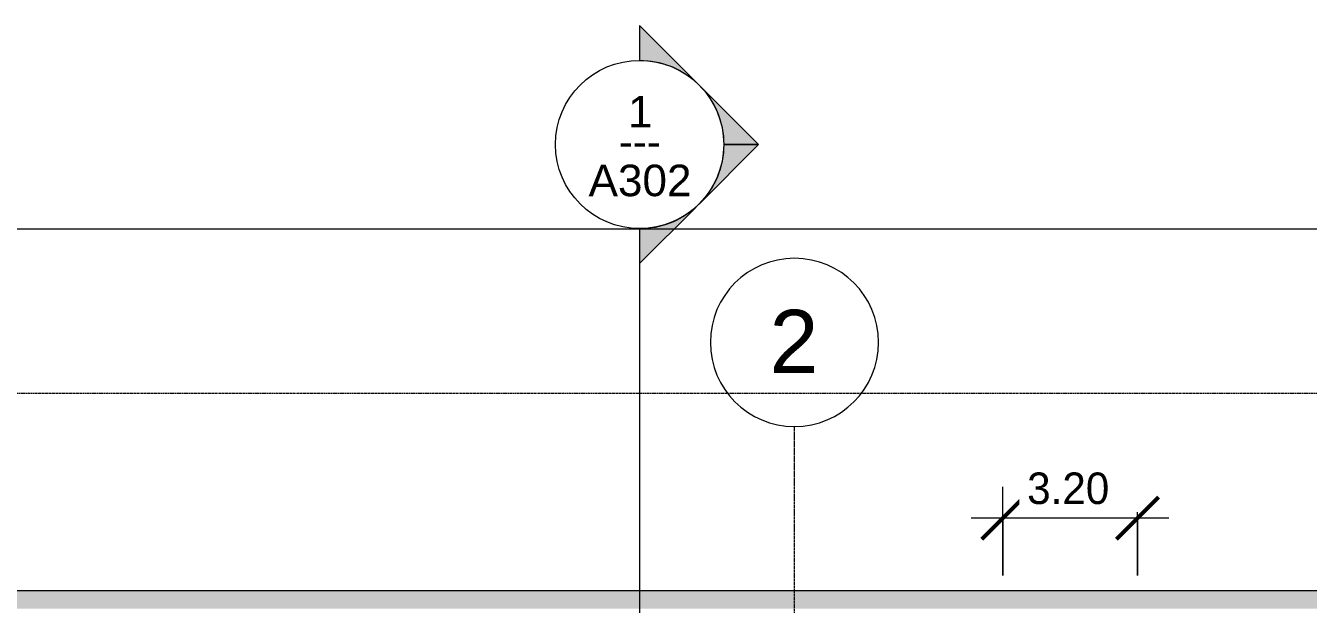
# Model space of a CAD drawing. Header units: inches. Extents: x 1750 to 7619, y -360 to 620.
# Drawn here: x 2935 to 3300.9, y 419.7 to 584.9 of the extents above; entities that cross this region are included whole.
import ezdxf

# ---------------------------------------------------------------- set-up
doc = ezdxf.new("R2010")
doc.units = ezdxf.units.IN
doc.header["$MEASUREMENT"] = 0
doc.linetypes.add('Aligning Line 1_8_', pattern=[0.25, 0.125, -0.125])
doc.linetypes.add('Grid Line 1_2_', pattern=[0.875, 0.5, -0.125, 0.125, -0.125])
for name, color, linetype, lineweight in [('0-1', 7, 'Continuous', 5), ('A-ANNO-DIMS', 211, 'Continuous', 9), ('A-ANNO-DIMS-96', 211, 'Continuous', 9), ('A-WALL', 113, 'Continuous', 13), ('G-ANNO-SYMB', 111, 'Aligning Line 1_8_', 9), ('G-ANNO-SYMB-1', 191, 'Aligning Line 1_8_', 9), ('G-ANNO-SYMB-2', 147, 'Aligning Line 1_8_', 9), ('G-ANNO-SYMB-3', 111, 'Continuous', 9), ('S-GRID-1', 1, 'Grid Line 1_2_', 9), ('S-GRID-IDEN', 1, 'Continuous', 9)]:
    doc.layers.add(name, color=color, linetype=linetype, lineweight=lineweight)
doc.styles.add('Arial', font='arial.ttf', dxfattribs={"height": 9})
doc.styles.add('Arial_1', font='arial.ttf', dxfattribs={"height": 18})
doc.styles.add('Century Gothic', font='ufonts.com_century-gothic.ttf', dxfattribs={"height": 9})
doc.dimstyles.new('OD___00_FT_', dxfattribs={"dimscale": 12, "dimtxt": 9.397514, "dimasz": 1, "dimexe": 0.75, "dimexo": 0.5, "dimgap": 0.125, "dimtad": 1, "dimlfac": 0.083333, "dimrnd": 0.01, "dimzin": 0, "dimdsep": 46, "dimtxsty": 'Century Gothic', "dimblk1": 'OBLIQUE', "dimblk2": 'OBLIQUE', "dimsah": 1, "dimcen": 0.09, "dimdle": 0.75, "dimazin": 0, "dimtfac": 1, "dimtdec": 4, "dimtix": 1, "dimtmove": 0, "dimatfit": 3, "dimfxl": 1, "dimtvp": 1, "dimtfill": 1, "dimtolj": 1, "dimtzin": 0, "dimarcsym": 2})

# ---------------------------------------------------------------- blocks, each defined once
blk = doc.blocks.new('CTR - 2nd Phase_rvt-1-BUILDING ELEVATION - EAST')
at = {"layer": 'G-ANNO-SYMB-1'}
blk.add_line((1910.93, 526.95), (4072.04, 526.95), dxfattribs=at)
blk = doc.blocks.new('CTR - 1st Phase - Common Walls_rvt-1-BUILDING ELEVATION - EAST')
at = {"layer": 'G-ANNO-SYMB-2'}
for p, q in [((1910.93, 526.95), (4072.04, 526.95)), ((1910.93, 526.95), (4072.04, 526.95)), ((1910.96, 526.95), (4071.96, 526.95)), ((1910.93, 480), (4072.04, 480))]:
    blk.add_line(p, q, dxfattribs=at)
blk = doc.blocks.new('CTR - 1st Phase -Stairs _ Elevators_rvt-1-BUILDING ELEVATION - EAST')
at = {"layer": 'G-ANNO-SYMB-2'}
blk.add_line((1910.96, 526.95), (4071.96, 526.95), dxfattribs=at)
blk = doc.blocks.new('Basic Wall _ EXT - FIBER CEMENT - SMALL - ___-2145929-BUILDING ELEVATION - EAST')
at = {"layer": 'A-WALL'}
blk.add_hatch(color=256, dxfattribs=at).paths.add_polyline_path([(2067.11, 418.54), (3867.29, 418.54), (3867.29, 423.66), (2061.36, 423.66), (2061.36, 418.54), (2062.89, 418.54)], flags=0)
blk.add_line((2061.36, 423.66), (3867.29, 423.66), dxfattribs=at)
blk = doc.blocks.new('Grid - Grid Head - Circle-50561-BUILDING ELEVATION - EAST')
at = {"layer": 'S-GRID-IDEN'}
for start, end in [(0, 180), (180, 360)]:
    blk.add_arc((3481.32, 494.5), 24, start, end, dxfattribs=at)
blk = doc.blocks.new('Section - Section Head - Filled-22785-BUILDING ELEVATION - EAST')
at = {"layer": 'G-ANNO-SYMB-3'}
h = blk.add_hatch(color=256, dxfattribs=at)
edge = h.paths.add_edge_path(flags=0)
edge.add_line((2563.93, -108.54), (2547.82, -92.44))
edge.add_line((2547.82, -92.44), (2547.82, -102.35))
edge.add_arc((2547.82, -126.38), 24.03, 47.9216, 90, ccw=False)
h = blk.add_hatch(color=256, dxfattribs=at)
edge = h.paths.add_edge_path(flags=0)
edge.add_arc((2547.82, -126.38), 24, 0, 45, ccw=False)
edge.add_line((2571.82, -126.38), (2581.76, -126.38))
edge.add_line((2581.76, -126.38), (2564.79, -109.41))
h = blk.add_hatch(color=256, dxfattribs=at)
edge = h.paths.add_edge_path(flags=0)
edge.add_line((2564.79, -143.35), (2581.76, -126.38))
edge.add_line((2581.76, -126.38), (2571.82, -126.38))
edge.add_arc((2547.82, -126.38), 24, 315, 360, ccw=False)
h = blk.add_hatch(color=256, dxfattribs=at)
edge = h.paths.add_edge_path(flags=0)
edge.add_arc((2547.82, -126.38), 24.03, 270, 312.0784, ccw=False)
edge.add_line((2547.82, -150.41), (2547.82, -160.32))
edge.add_line((2547.82, -160.32), (2563.93, -144.22))
for p, q in [((2547.82, -102.35), (2547.82, -92.44)), ((2547.82, -92.44), (2563.93, -108.54)), ((2564.79, -109.41), (2581.76, -126.38)), ((2581.76, -126.38), (2564.79, -143.35)), ((2571.82, -126.38), (2581.76, -126.38)), ((2581.76, -126.38), (2571.82, -126.38)), ((2563.93, -144.22), (2547.82, -160.32)), ((2547.82, -160.32), (2547.82, -150.41))]:
    blk.add_line(p, q, dxfattribs=at)
for centre, radius, start, end in [((2547.82, -126.41), 24, 90, 270), ((2547.82, -126.38), 24.03, 47.9216, 90), ((2547.82, -126.41), 24, 270, 90), ((2547.82, -126.38), 24, 360, 45), ((2547.82, -126.38), 24, 315, 360), ((2547.82, -126.38), 24.03, 270, 312.0784)]:
    blk.add_arc(centre, radius, start, end, dxfattribs=at)
blk = doc.blocks.new('DIMBLOCK5-BUILDING ELEVATION - EAST')
at = {"layer": 'A-ANNO-DIMS-96'}
for p, q in [((3213.74, 428), (3213.74, 453.33)), ((3252.14, 428), (3252.14, 453.33)), ((3261.14, 444.33), (3204.74, 444.33)), ((3213.74, 444.33), (3213.74, 428)), ((3252.14, 444.33), (3252.14, 428))]:
    blk.add_line(p, q, dxfattribs=at)
at = {"layer": 'A-ANNO-DIMS-96', "lineweight": 50}
for p, q in [((3213.74, 444.33), (3219.74, 450.33)), ((3252.14, 444.33), (3258.14, 450.33)), ((3213.74, 444.33), (3207.74, 438.33)), ((3252.14, 444.33), (3246.14, 438.33))]:
    blk.add_line(p, q, dxfattribs=at)
at = {"layer": 'A-ANNO-DIMS-96', "color": 0, "insert": (3220.7, 457.37), "char_height": 9, "width": 29.356, "attachment_point": 1, "line_spacing_factor": 0.984502, "style": 'Century Gothic', "bg_fill": 3, "box_fill_scale": 1.25, "bg_fill_color": 256, "bg_fill_true_color": 13158600, "bg_fill_transparency": 0}
blk.add_mtext('3.20', dxfattribs=at)
blk = doc.blocks.new('_Oblique')
at = {"color": 0, "linetype": 'ByBlock', "lineweight": -2}
blk.add_line((-0.5, -0.5), (0.5, 0.5), dxfattribs=at)

msp = doc.modelspace()

# ---------------------------------------------------------------- linework, layer by layer
at = {"layer": 'G-ANNO-SYMB'}
for p, q in [((1910.9332, 526.9531), (4072.0372, 526.9531)), ((1910.9332, 480), (4072.0372, 480))]:
    msp.add_line(p, q, dxfattribs=at)
at = {"layer": 'G-ANNO-SYMB-3'}
msp.add_line((3110.1488, 526.9531), (3110.1488, -183.0803), dxfattribs=at)
at = {"layer": 'S-GRID-1'}
msp.add_line((3154.3237, -159.8356), (3154.3237, 470.5), dxfattribs=at)

# ---------------------------------------------------------------- block references
at = {"layer": '0-1'}
for name in ['CTR - 2nd Phase_rvt-1-BUILDING ELEVATION - EAST', 'CTR - 1st Phase - Common Walls_rvt-1-BUILDING ELEVATION - EAST', 'CTR - 1st Phase -Stairs _ Elevators_rvt-1-BUILDING ELEVATION - EAST']:
    msp.add_blockref(name, (0, 0), dxfattribs=at)
at = {"layer": 'A-WALL'}
msp.add_blockref('Basic Wall _ EXT - FIBER CEMENT - SMALL - ___-2145929-BUILDING ELEVATION - EAST', (0, 0), dxfattribs=at)
at = {"layer": 'G-ANNO-SYMB-3', "extrusion": (0, 0, -1), "rotation": 180}
msp.add_blockref('Section - Section Head - Filled-22785-BUILDING ELEVATION - EAST', (-562.3276, 424.5747), dxfattribs=at)
at = {"layer": 'S-GRID-IDEN'}
msp.add_blockref('Grid - Grid Head - Circle-50561-BUILDING ELEVATION - EAST', (-327, 0), dxfattribs=at)

# ---------------------------------------------------------------- texts
at = {"layer": 'G-ANNO-SYMB-3', "char_height": 9, "attachment_point": 1}
for s, insert, width, style in [('1', (3106.8278, 564.8617), 8.484, 'Arial'), ('---', (3104.1765, 556.355), 15.453, 'Century Gothic'), ('A302', (3095.5837, 545.2255), 35.754, 'Arial')]:
    msp.add_mtext(s, dxfattribs=dict(at, insert=insert, width=width, style=style))
at = {"layer": 'S-GRID-IDEN', "insert": (3147.1947, 503.7879), "char_height": 18, "width": 16.968, "attachment_point": 1, "style": 'Arial_1'}
msp.add_mtext('2', dxfattribs=at)

# ---------------------------------------------------------------- next in the draw order: dimensions: what is measured, and where the dimension line sits
at = {"layer": 'A-ANNO-DIMS'}
dim = msp.add_linear_dim(base=(3213.7362, 444.3295), p1=(3252.1362, 422), p2=(3213.7362, 422), dimstyle='OD___00_FT_', override={"dimpost": '<>', "dimfxl": 38.4}, dxfattribs=at)
dim.commit()
dim.dimension.update_dxf_attribs({"geometry": 'DIMBLOCK5-BUILDING ELEVATION - EAST', "text_midpoint": (3232.9362, 450.5559)})

doc.saveas('drawing.dxf')
